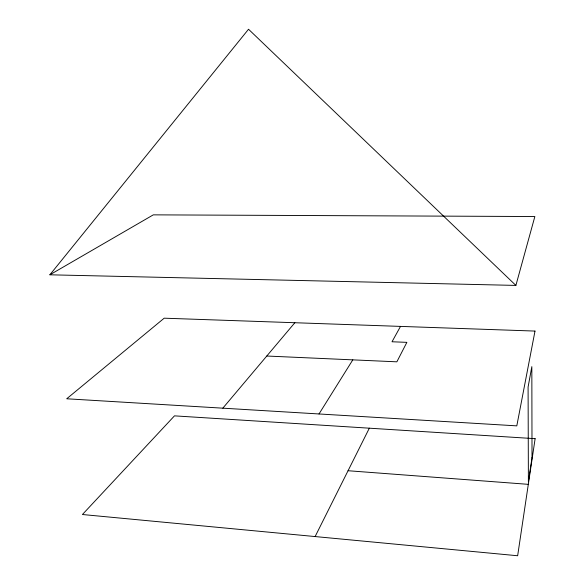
<?xml version="1.0" encoding="UTF-8"?>
<svg xmlns="http://www.w3.org/2000/svg" width="585" height="585" viewBox="0 0 585 585"><rect width="100%" height="100%" fill="white"/><g stroke="black" fill="none" stroke-linecap="round" stroke-linejoin="round"><path stroke-width="0.88" d="M515.89 285.414L534.858 216.53L153.299 214.856L49.871 274.804L515.89 285.414L248.53 29.25L49.871 274.804M315.125 536.562L369.34 428.183M400.513 326.401L392.016 341.772L406.867 342.349L396.864 361.822L266.782 356.024M319.015 413.961L352.806 359.855M222.827 408.176L294.847 322.73M348.06 470.728L528.313 484.343M532.021 457.565L528.394 481.784L528.087 387.065L531.831 366.641L532.021 457.565M535.129 438.677L517.652 555.75L82.419 514.515L174.476 415.855L535.129 438.677M534.997 331.073L516.804 425.865L66.705 398.78L164.188 318.189L534.997 331.073"/></g></svg>
